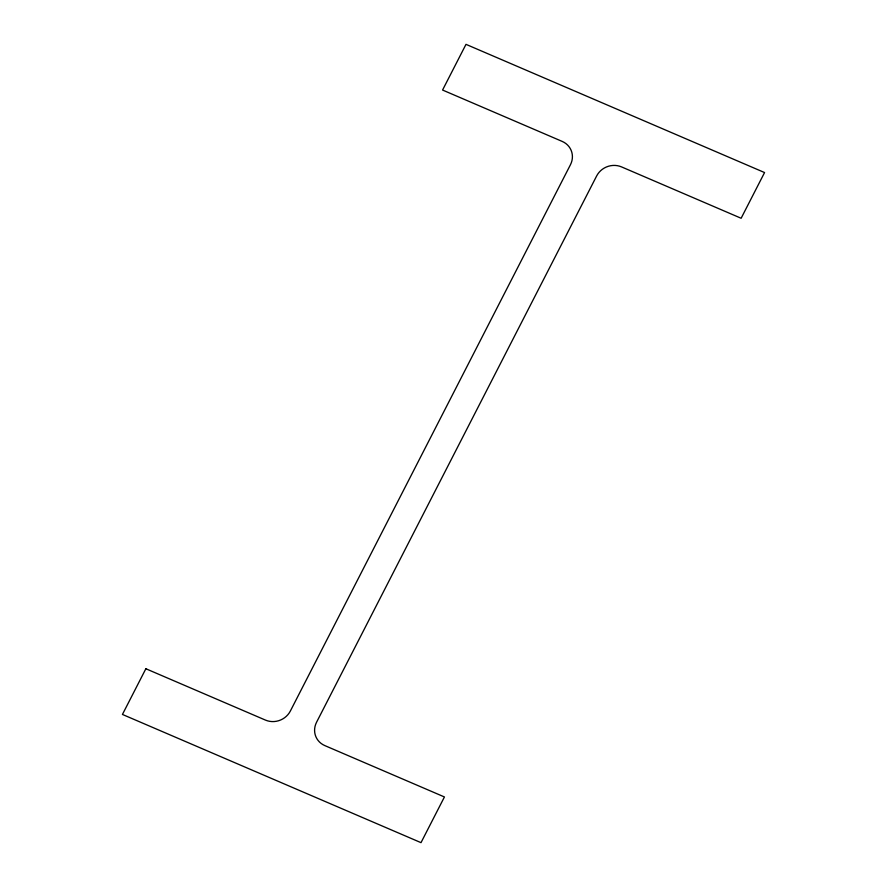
<?xml version="1.0" encoding="UTF-8"?>
<svg xmlns="http://www.w3.org/2000/svg" width="887" height="887" viewBox="0 0 887 887"><rect width="100%" height="100%" fill="white"/><g stroke="black" fill="none" stroke-linecap="round" stroke-linejoin="round"><path stroke-width="1.33" d="M145.867 668.743L122.439 714.445L421.003 842.65L444.431 796.958L324.83 745.601A18.738 17.496 -23.3 0 1 316.548 722.273L596.641 175.97A18.738 17.496 -23.3 0 1 621.532 166.9L741.133 218.257L764.561 172.555L465.997 44.35L442.569 90.042L562.17 141.399A18.738 17.496 -23.3 0 1 570.452 164.727L290.359 711.03A18.738 17.496 -23.3 0 1 265.468 720.1L145.867 668.743"/></g></svg>
